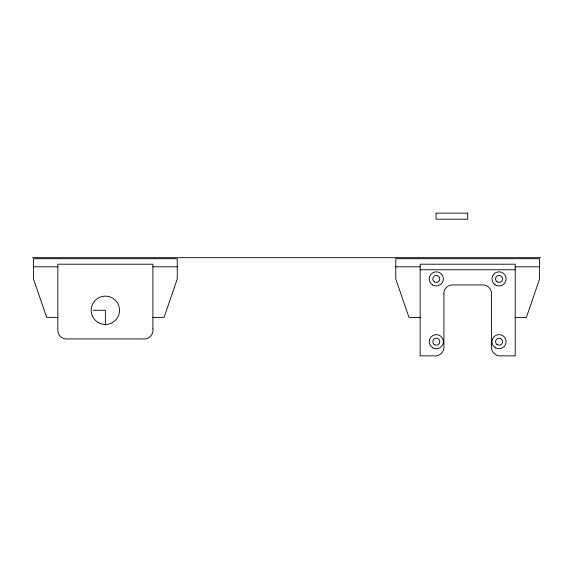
<?xml version="1.0" encoding="UTF-8"?>
<svg xmlns="http://www.w3.org/2000/svg" width="569" height="569" viewBox="0 0 569 569"><rect width="100%" height="100%" fill="white"/><g stroke="black" fill="none" stroke-linecap="round" stroke-linejoin="round"><path stroke-width="0.85" d="M152.905 317.402L164.064 317.402L177.265 278.945L177.265 258.703L33.464 258.703L33.464 278.945L46.665 317.402L57.832 317.402M515.222 317.402L526.382 317.402L539.583 278.945L539.583 258.703L395.782 258.703L395.782 278.945L408.983 317.402L420.142 317.402M32.497 257.672L540.55 257.672M33.464 266.797L57.832 266.797M152.905 266.797L177.265 266.797M395.782 266.797L420.142 266.797M515.222 266.797L539.583 266.797M420.142 269.763L515.222 269.763M93.224 310.297L105.365 310.297L105.365 325.041M152.905 328.804C153.836 334.65 148.637 339.857 142.783 338.925L67.946 338.925C62.099 339.857 56.893 334.65 57.832 328.804L57.832 264.208L152.905 264.208L152.905 328.804M443.912 294.017L443.905 345.739C444.837 351.592 439.631 356.799 433.784 355.86L420.142 355.86L420.142 264.208L515.222 264.208L515.222 355.86L501.581 355.86C495.734 356.799 490.528 351.592 491.46 345.739L491.46 295.069C492.398 289.216 487.192 284.016 481.338 284.948L454.019 284.948C448.678 284.151 443.4 288.462 443.912 294.017M467.682 213.14L436.082 213.14L436.082 219.214L467.682 219.214L467.682 213.14M434.56 344.722A3.499 3.499 0 0 0 439.809 341.692A3.499 3.499 0 0 0 434.56 338.662A3.499 3.499 0 0 0 434.56 344.722M497 344.522A3.499 3.499 0 0 0 502.534 342.054A3.499 3.499 0 0 0 497.626 338.498A3.499 3.499 0 0 0 497 344.522M497 281.733A3.499 3.499 0 0 0 502.534 279.265A3.499 3.499 0 0 0 497.626 275.709A3.499 3.499 0 0 0 497 281.733M434.56 281.932A3.499 3.499 0 0 0 439.809 278.902A3.499 3.499 0 0 0 434.56 275.873A3.499 3.499 0 0 0 434.56 281.932M432.767 347.83A7.084 7.084 0 0 0 443.393 341.692A7.084 7.084 0 0 0 432.767 335.554A7.084 7.084 0 0 0 432.767 347.83M495.514 347.83A7.084 7.084 0 0 0 506.14 341.692A7.084 7.084 0 0 0 495.514 335.554A7.084 7.084 0 0 0 495.514 347.83M494.902 284.635A7.084 7.084 0 0 0 506.104 279.635A7.084 7.084 0 0 0 496.168 272.43A7.084 7.084 0 0 0 494.902 284.635M432.767 285.033A7.084 7.084 0 0 0 443.393 278.902A7.084 7.084 0 0 0 432.767 272.764A7.084 7.084 0 0 0 432.767 285.033M98.281 322.566A14.168 14.168 0 0 0 119.533 310.297A14.168 14.168 0 0 0 98.281 298.028A14.168 14.168 0 0 0 98.281 322.566"/></g></svg>
